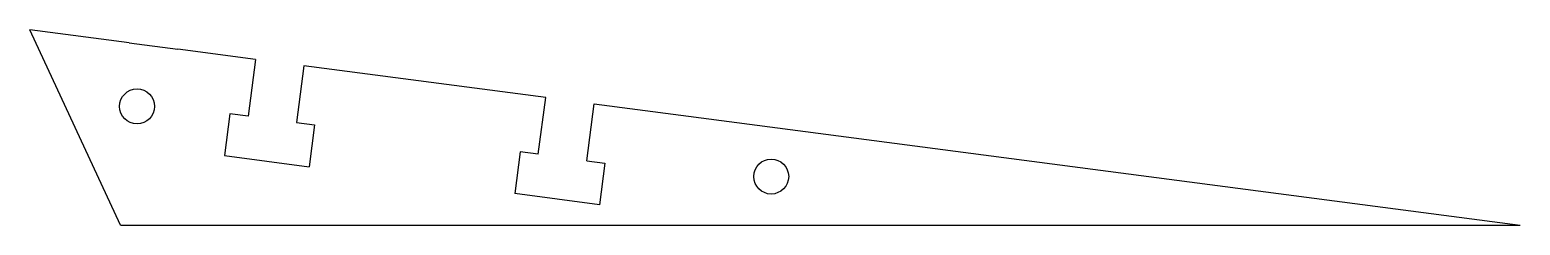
# Model space of a CAD drawing. Header units: inches. Extents: x 16 to 122, y 5 to 19.
import ezdxf

# ---------------------------------------------------------------- set-up
doc = ezdxf.new("R2010")
doc.units = ezdxf.units.IN
doc.header["$MEASUREMENT"] = 0

msp = doc.modelspace()

# ---------------------------------------------------------------- linework, layer by layer
for p, q in [((22.81, 17.93), (15.71, 18.86)), ((22.19, 4.92), (15.71, 18.86)), ((22.81, 17.93), (26.28, 17.47)), ((31.84, 16.75), (26.28, 17.47)), ((31.84, 16.75), (31.31, 12.69)), ((35.31, 16.29), (34.78, 12.24)), ((52.59, 14.03), (35.31, 16.29)), ((52.06, 9.98), (52.59, 14.03)), ((30.02, 12.86), (29.63, 9.88)), ((31.31, 12.69), (30.02, 12.86)), ((55.53, 9.52), (56.06, 13.58)), ((56.06, 13.58), (62.24, 12.77)), ((34.78, 12.24), (36.07, 12.07)), ((36.07, 12.07), (35.68, 9.09)), ((62.24, 12.77), (65.71, 12.32)), ((65.71, 12.32), (122.26, 4.92)), ((29.63, 9.88), (35.68, 9.09)), ((50.77, 10.15), (50.38, 7.17)), ((52.06, 9.98), (50.77, 10.15)), ((55.53, 9.52), (56.81, 9.35)), ((56.81, 9.35), (56.43, 6.38)), ((56.43, 6.38), (50.38, 7.17)), ((22.19, 4.92), (122.26, 4.92))]:
    msp.add_line(p, q)
for centre in [(23.38, 13.39), (68.71, 8.39)]:
    msp.add_circle(centre, 1.25)

doc.saveas('drawing.dxf')
